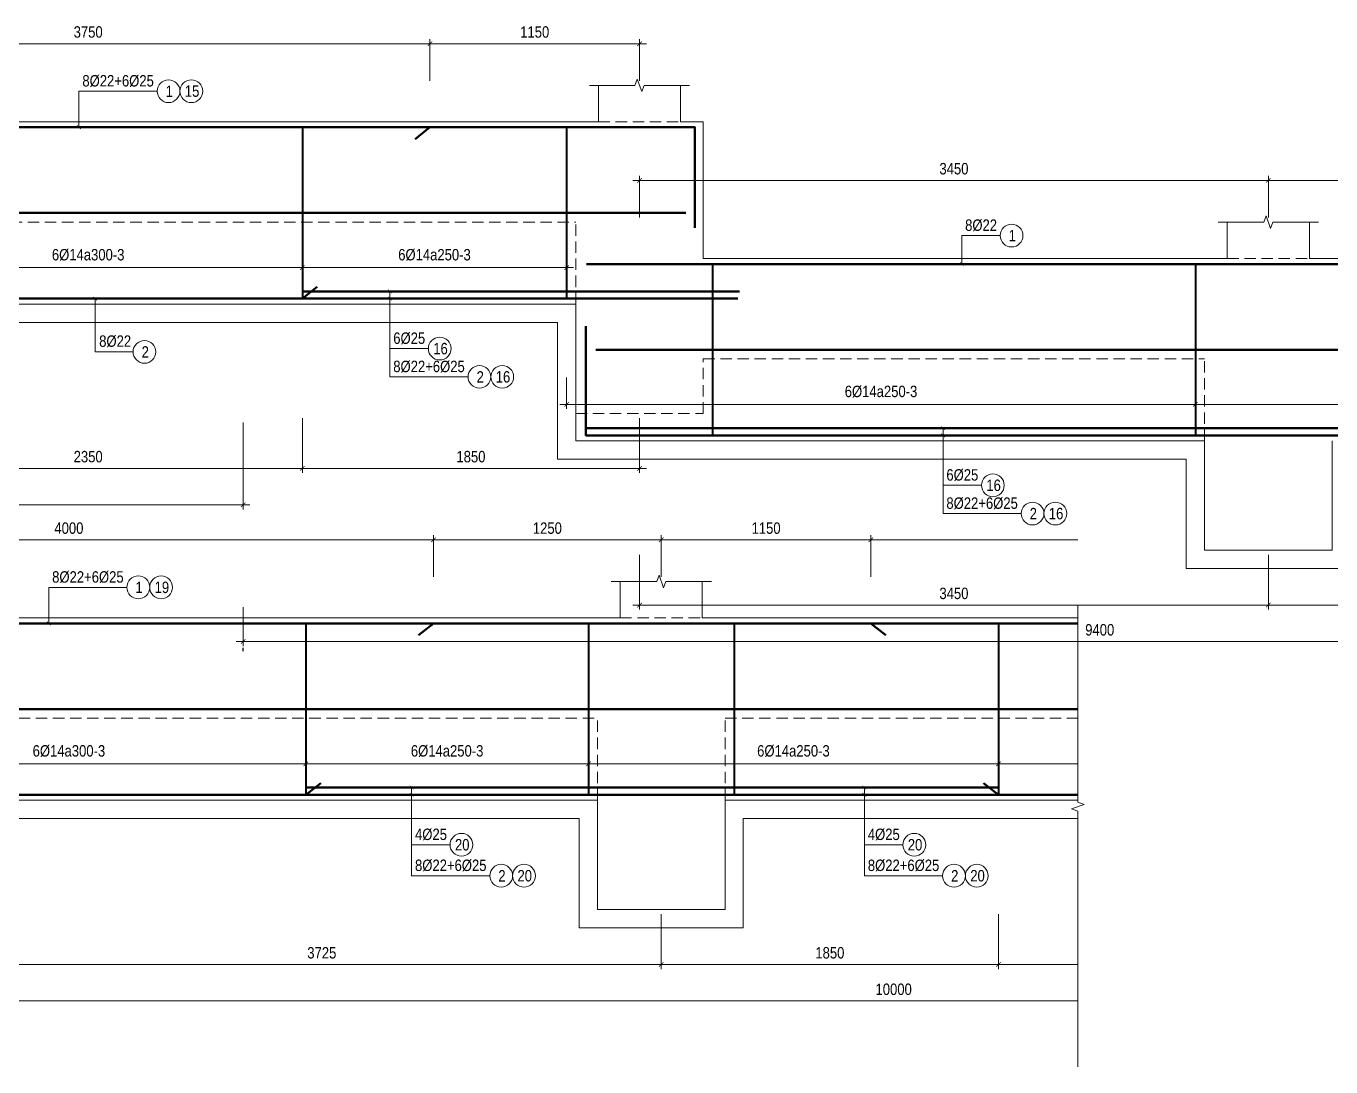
# Model space of a CAD drawing. Header units: millimetres. Extents: x 3014920 to 3563667, y -1638653 to -1356471.
# Drawn here: x 3508529 to 3515688, y -1617601 to -1611891 of the extents above; entities that cross this region are included whole.
import ezdxf
from ezdxf.enums import TextEntityAlignment as Align
from ezdxf.xclip import XClip

# ---------------------------------------------------------------- set-up
doc = ezdxf.new("R2010")
doc.units = ezdxf.units.MM
doc.header["$MEASUREMENT"] = 0
doc.header["$XCLIPFRAME"] = 0
doc.header["$PDMODE"] = 2
doc.linetypes.add('HIDDEN', pattern=[0.375, 0.25, -0.125])
doc.layers.get('0').update_dxf_attribs({"lineweight": 9})
doc.layers.get('Defpoints').update_dxf_attribs({"color": 10, "lineweight": 0})
for name, color, linetype, lineweight in [('2', 2, 'Continuous', 20), ('CDAI', 21, 'Continuous', 40), ('CTHEP', 50, 'Continuous', 50), ('DBAO', 90, 'Continuous', 13), ('DGIONG', 130, 'Continuous', 13), ('DMo', 9, 'HIDDEN', 9), ('KTH', 154, 'Continuous', 9), ('Net khuat', 8, 'HIDDEN', 13), ('TEXT', 7, 'Continuous', 15)]:
    doc.layers.add(name, color=color, linetype=linetype, lineweight=lineweight)
doc.layers.add('8', color=8, linetype='Continuous')
doc.styles.add('HELVECONDENSE', font='VHELVCN_0.TTF')
doc.styles.add('Star-HelCon', font='VHELVCN_0.TTF')
doc.styles.add('TTP-HelCon', font='VHELVCN_0.TTF')
doc.styles.add('VNI-HELVE-CONDENSE', font='VHELVCN_0.TTF')
doc.dimstyles.new('kc-25', dxfattribs={"dimtxt": 62.5, "dimasz": 20, "dimexe": 20, "dimexo": 50, "dimgap": 25, "dimtad": 3, "dimdec": 0, "dimzin": 0, "dimdsep": 46, "dimtxsty": 'VNI-HELVE-CONDENSE', "dimblk": 'DIM', "dimcen": 2.5, "dimclrd": 256, "dimclre": 154, "dimclrt": 7, "dimaunit": 1, "dimadec": 0, "dimazin": 0, "dimtfac": 1, "dimtdec": 0, "dimtix": 1, "dimtmove": 0, "dimatfit": 3, "dimldrblk": 'DOT', "dimfxl": 1, "dimtolj": 1, "dimtzin": 0, "dimarcsym": 0})
doc.dimstyles.new('TTP-25', dxfattribs={"dimscale": 25, "dimtxt": 2.5, "dimasz": 1, "dimexe": 1, "dimexo": 1, "dimgap": 0.09, "dimtad": 0, "dimdec": 4, "dimrnd": 1, "dimzin": 9, "dimdsep": 46, "dimtxsty": 'TTP-HelCon', "dimblk": 'ARCHTICK', "dimcen": 0.09, "dimdle": 1.5, "dimclrd": 256, "dimclre": 256, "dimclrt": 7, "dimadec": 0, "dimazin": 0, "dimtfac": 1, "dimtdec": 4, "dimtmove": 0, "dimatfit": 3, "dimldrblk": 'ARCHTICK', "dimfxl": 1, "dimtvp": 1, "dimtolj": 1, "dimtzin": 0, "dimarcsym": 0})

# ---------------------------------------------------------------- blocks, each defined once
blk = doc.blocks.new('dau truc')
blk.add_circle((0, 0), 180)
at = {"layer": '8'}
for p, q in [((0, 127), (0, 345)), ((-127, 0), (-345, 0)), ((0, -345), (0, -127)), ((345, 0), (127, 0))]:
    blk.add_line(p, q, dxfattribs=at)
blk.add_circle((0, 0), 200, dxfattribs=at)
at = {"layer": 'TEXT', "style": 'HELVECONDENSE'}
blk.add_attdef('A', text='', height=233, dxfattribs=at).set_placement((0, 0), align=Align.MIDDLE)
blk = doc.blocks.new('_ArchTick')
at = {"color": 0, "linetype": 'ByBlock', "const_width": 0.15}
blk.add_lwpolyline([(-0.5, -0.5), (0.5, 0.5)], dxfattribs=at)
blk = doc.blocks.new('*D1725')
at = {"layer": 'Defpoints', "color": 0, "transparency": 16777216}
for p in [(40400, -1600), (42750.1, -1600), (42750.1, -1901)]:
    blk.add_point(p, dxfattribs=at)
at = {"layer": 'KTH', "lineweight": -2, "transparency": 16777216}
for p, q in [((40400, -1625), (40400, -1926)), ((42750.1, -1625), (42750.1, -1926)), ((40362.5, -1901), (42787.6, -1901))]:
    blk.add_line(p, q, dxfattribs=at)
at = {"layer": 'KTH', "lineweight": -2, "transparency": 16777216, "xscale": 25, "yscale": 25, "zscale": 25, "rotation": 180}
blk.add_blockref('_ArchTick', (40400, -1901), dxfattribs=at)
at = {"layer": 'KTH', "lineweight": -2, "transparency": 16777216, "xscale": 25, "yscale": 25, "zscale": 25}
blk.add_blockref('_ArchTick', (42750.1, -1901), dxfattribs=at)
at = {"layer": 'KTH', "color": 7, "transparency": 16777216, "insert": (41575, -1837.2), "char_height": 62.5, "attachment_point": 5, "style": 'TTP-HelCon'}
blk.add_mtext('\\A1;2350', dxfattribs=at)
blk = doc.blocks.new('*D1729')
at = {"layer": 'Defpoints', "color": 0, "transparency": 16777216}
for p in [(42425, -2638), (51825, -2651), (42425, -2851)]:
    blk.add_point(p, dxfattribs=at)
at = {"layer": 'KTH', "lineweight": -2, "transparency": 16777216}
for p, q in [((42425, -2663), (42425, -2876)), ((51825, -2676), (51825, -2876)), ((51862.5, -2851), (42387.5, -2851))]:
    blk.add_line(p, q, dxfattribs=at)
at = {"layer": 'KTH', "lineweight": -2, "transparency": 16777216, "xscale": 25, "yscale": 25, "zscale": 25, "rotation": 180}
blk.add_blockref('_ArchTick', (42425, -2851), dxfattribs=at)
at = {"layer": 'KTH', "lineweight": -2, "transparency": 16777216, "xscale": 25, "yscale": 25, "zscale": 25}
blk.add_blockref('_ArchTick', (51825, -2851), dxfattribs=at)
at = {"layer": 'KTH', "color": 7, "transparency": 16777216, "insert": (47125, -2787.2), "char_height": 62.5, "attachment_point": 5, "style": 'TTP-HelCon'}
blk.add_mtext('\\A1;9400', dxfattribs=at)
blk = doc.blocks.new('*D1731')
at = {"layer": 'Defpoints', "color": 0, "transparency": 16777216}
for p in [(56875, -1901), (66875, -1901), (66875, -2101)]:
    blk.add_point(p, dxfattribs=at)
at = {"layer": 'KTH', "lineweight": -2, "transparency": 16777216}
for p, q in [((56875, -1926), (56875, -2126)), ((66875, -1926), (66875, -2126)), ((56837.5, -2101), (66912.5, -2101))]:
    blk.add_line(p, q, dxfattribs=at)
at = {"layer": 'KTH', "lineweight": -2, "transparency": 16777216, "xscale": 25, "yscale": 25, "zscale": 25, "rotation": 180}
blk.add_blockref('_ArchTick', (56875, -2101), dxfattribs=at)
at = {"layer": 'KTH', "lineweight": -2, "transparency": 16777216, "xscale": 25, "yscale": 25, "zscale": 25}
blk.add_blockref('_ArchTick', (66875, -2101), dxfattribs=at)
at = {"layer": 'KTH', "color": 7, "transparency": 16777216, "insert": (61875, -2037.2), "char_height": 62.5, "attachment_point": 5, "style": 'TTP-HelCon'}
blk.add_mtext('\\A1;10000', dxfattribs=at)
blk = doc.blocks.new('*D1739')
at = {"layer": 'Defpoints', "color": 0, "transparency": 16777216}
for p in [(60600, 428.7), (60600, 200), (61750, 200)]:
    blk.add_point(p, dxfattribs=at)
at = {"layer": 'KTH', "lineweight": -2, "transparency": 16777216}
for p, q in [((60600, 225), (60600, 453.7)), ((61750, 225), (61750, 453.7)), ((61787.5, 428.7), (60562.5, 428.7))]:
    blk.add_line(p, q, dxfattribs=at)
at = {"layer": 'KTH', "lineweight": -2, "transparency": 16777216, "xscale": 25, "yscale": 25, "zscale": 25, "rotation": 180}
blk.add_blockref('_ArchTick', (60600, 428.7), dxfattribs=at)
at = {"layer": 'KTH', "lineweight": -2, "transparency": 16777216, "xscale": 25, "yscale": 25, "zscale": 25}
blk.add_blockref('_ArchTick', (61750, 428.7), dxfattribs=at)
at = {"layer": 'KTH', "color": 7, "transparency": 16777216, "insert": (61175, 492.5), "char_height": 62.5, "attachment_point": 5, "style": 'TTP-HelCon'}
blk.add_mtext('\\A1;1150', dxfattribs=at)
blk = doc.blocks.new('*D1740')
at = {"layer": 'Defpoints', "color": 0, "transparency": 16777216}
for p in [(60200, -602.9), (62450, -602.9), (62450, -800)]:
    blk.add_point(p, dxfattribs=at)
at = {"layer": 'KTH', "lineweight": -2, "transparency": 16777216}
for p, q in [((60200, -627.9), (60200, -825)), ((62450, -627.9), (62450, -825)), ((60162.5, -800), (62487.5, -800))]:
    blk.add_line(p, q, dxfattribs=at)
at = {"layer": 'KTH', "lineweight": -2, "transparency": 16777216, "xscale": 25, "yscale": 25, "zscale": 25, "rotation": 180}
blk.add_blockref('_ArchTick', (60200, -800), dxfattribs=at)
at = {"layer": 'KTH', "lineweight": -2, "transparency": 16777216, "xscale": 25, "yscale": 25, "zscale": 25}
blk.add_blockref('_ArchTick', (62450, -800), dxfattribs=at)
at = {"layer": 'KTH', "color": 7, "transparency": 16777216, "insert": (61325, -730.1), "char_height": 62.5, "attachment_point": 5, "style": 'TTP-HelCon'}
blk.add_mtext('\\A1;6Þ14a250-3', dxfattribs=at)
blk = doc.blocks.new('*D1741')
at = {"layer": 'Defpoints', "color": 0, "transparency": 16777216}
for p in [(62450, -602.9), (64800, -602.9), (62450, -800)]:
    blk.add_point(p, dxfattribs=at)
at = {"layer": 'KTH', "lineweight": -2, "transparency": 16777216}
for p, q in [((62450, -627.9), (62450, -825)), ((64800, -627.9), (64800, -825)), ((64837.5, -800), (62412.5, -800))]:
    blk.add_line(p, q, dxfattribs=at)
at = {"layer": 'KTH', "lineweight": -2, "transparency": 16777216, "xscale": 25, "yscale": 25, "zscale": 25, "rotation": 180}
blk.add_blockref('_ArchTick', (62450, -800), dxfattribs=at)
at = {"layer": 'KTH', "lineweight": -2, "transparency": 16777216, "xscale": 25, "yscale": 25, "zscale": 25}
blk.add_blockref('_ArchTick', (64800, -800), dxfattribs=at)
at = {"layer": 'KTH', "color": 7, "transparency": 16777216, "insert": (63625, -730.1), "char_height": 62.5, "attachment_point": 5, "style": 'TTP-HelCon'}
blk.add_mtext('\\A1;6Þ14a300-3', dxfattribs=at)
blk = doc.blocks.new('*D1742')
at = {"layer": 'Defpoints', "color": 0, "transparency": 16777216}
for p in [(60600, -1600), (62450, -1600), (60600, -1901)]:
    blk.add_point(p, dxfattribs=at)
at = {"layer": 'KTH', "lineweight": -2, "transparency": 16777216}
for p, q in [((60600, -1625), (60600, -1926)), ((62450, -1625), (62450, -1926)), ((62487.5, -1901), (60562.5, -1901))]:
    blk.add_line(p, q, dxfattribs=at)
at = {"layer": 'KTH', "lineweight": -2, "transparency": 16777216, "xscale": 25, "yscale": 25, "zscale": 25, "rotation": 180}
blk.add_blockref('_ArchTick', (60600, -1901), dxfattribs=at)
at = {"layer": 'KTH', "lineweight": -2, "transparency": 16777216, "xscale": 25, "yscale": 25, "zscale": 25}
blk.add_blockref('_ArchTick', (62450, -1901), dxfattribs=at)
at = {"layer": 'KTH', "color": 7, "transparency": 16777216, "insert": (61525, -1837.2), "char_height": 62.5, "attachment_point": 5, "style": 'TTP-HelCon'}
blk.add_mtext('\\A1;1850', dxfattribs=at)
blk = doc.blocks.new('*D1743')
at = {"layer": 'Defpoints', "color": 0, "transparency": 16777216}
for p in [(62450, -1600), (64800, -1600), (64800, -1901)]:
    blk.add_point(p, dxfattribs=at)
at = {"layer": 'KTH', "lineweight": -2, "transparency": 16777216}
for p, q in [((62450, -1625), (62450, -1926)), ((64800, -1625), (64800, -1926)), ((62412.5, -1901), (64837.5, -1901))]:
    blk.add_line(p, q, dxfattribs=at)
at = {"layer": 'KTH', "lineweight": -2, "transparency": 16777216, "xscale": 25, "yscale": 25, "zscale": 25, "rotation": 180}
blk.add_blockref('_ArchTick', (62450, -1901), dxfattribs=at)
at = {"layer": 'KTH', "lineweight": -2, "transparency": 16777216, "xscale": 25, "yscale": 25, "zscale": 25}
blk.add_blockref('_ArchTick', (64800, -1901), dxfattribs=at)
at = {"layer": 'KTH', "color": 7, "transparency": 16777216, "insert": (63625, -1837.2), "char_height": 62.5, "attachment_point": 5, "style": 'TTP-HelCon'}
blk.add_mtext('\\A1;2350', dxfattribs=at)
blk = doc.blocks.new('*D1744')
at = {"layer": 'Defpoints', "color": 0, "transparency": 16777216}
for p in [(44600.1, 428.7), (43450.1, 200), (44600.1, 200)]:
    blk.add_point(p, dxfattribs=at)
at = {"layer": 'KTH', "lineweight": -2, "transparency": 16777216}
for p, q in [((43450.1, 225), (43450.1, 453.7)), ((44600.1, 225), (44600.1, 453.7)), ((43412.6, 428.7), (44637.6, 428.7))]:
    blk.add_line(p, q, dxfattribs=at)
at = {"layer": 'KTH', "lineweight": -2, "transparency": 16777216, "xscale": 25, "yscale": 25, "zscale": 25, "rotation": 180}
blk.add_blockref('_ArchTick', (43450.1, 428.7), dxfattribs=at)
at = {"layer": 'KTH', "lineweight": -2, "transparency": 16777216, "xscale": 25, "yscale": 25, "zscale": 25}
blk.add_blockref('_ArchTick', (44600.1, 428.7), dxfattribs=at)
at = {"layer": 'KTH', "color": 7, "transparency": 16777216, "insert": (44025.1, 492.5), "char_height": 62.5, "attachment_point": 5, "style": 'TTP-HelCon'}
blk.add_mtext('\\A1;1150', dxfattribs=at)
blk = doc.blocks.new('*D1745')
at = {"layer": 'Defpoints', "color": 0, "transparency": 16777216}
for p in [(39700, 428.7), (39700, 200), (43450.1, 200)]:
    blk.add_point(p, dxfattribs=at)
at = {"layer": 'KTH', "lineweight": -2, "transparency": 16777216}
for p, q in [((39700, 225), (39700, 453.7)), ((43450.1, 225), (43450.1, 453.7)), ((43487.6, 428.7), (39662.5, 428.7))]:
    blk.add_line(p, q, dxfattribs=at)
at = {"layer": 'KTH', "lineweight": -2, "transparency": 16777216, "xscale": 25, "yscale": 25, "zscale": 25, "rotation": 180}
blk.add_blockref('_ArchTick', (39700, 428.7), dxfattribs=at)
at = {"layer": 'KTH', "lineweight": -2, "transparency": 16777216, "xscale": 25, "yscale": 25, "zscale": 25}
blk.add_blockref('_ArchTick', (43450.1, 428.7), dxfattribs=at)
at = {"layer": 'KTH', "color": 7, "transparency": 16777216, "insert": (41575, 492.5), "char_height": 62.5, "attachment_point": 5, "style": 'TTP-HelCon'}
blk.add_mtext('\\A1;3750', dxfattribs=at)
blk = doc.blocks.new('*D1746')
at = {"layer": 'Defpoints', "color": 0, "transparency": 16777216}
for p in [(44600.1, -321.3), (44600.1, -550), (48050, -550)]:
    blk.add_point(p, dxfattribs=at)
at = {"layer": 'KTH', "lineweight": -2, "transparency": 16777216}
for p, q in [((48087.5, -321.3), (44562.6, -321.3)), ((44600.1, -525), (44600.1, -296.3)), ((48050, -525), (48050, -296.3))]:
    blk.add_line(p, q, dxfattribs=at)
at = {"layer": 'KTH', "lineweight": -2, "transparency": 16777216, "xscale": 25, "yscale": 25, "zscale": 25, "rotation": 180}
blk.add_blockref('_ArchTick', (44600.1, -321.3), dxfattribs=at)
at = {"layer": 'KTH', "lineweight": -2, "transparency": 16777216, "xscale": 25, "yscale": 25, "zscale": 25}
blk.add_blockref('_ArchTick', (48050, -321.3), dxfattribs=at)
at = {"layer": 'KTH', "color": 7, "transparency": 16777216, "insert": (46325.1, -257.5), "char_height": 62.5, "attachment_point": 5, "style": 'TTP-HelCon'}
blk.add_mtext('\\A1;3450', dxfattribs=at)
blk = doc.blocks.new('*D1747')
at = {"layer": 'Defpoints', "color": 0, "transparency": 16777216}
for p in [(48050, -321.3), (48050, -550), (49200, -550)]:
    blk.add_point(p, dxfattribs=at)
at = {"layer": 'KTH', "lineweight": -2, "transparency": 16777216}
for p, q in [((49237.5, -321.3), (48012.5, -321.3)), ((48050, -525), (48050, -296.3)), ((49200, -525), (49200, -296.3))]:
    blk.add_line(p, q, dxfattribs=at)
at = {"layer": 'KTH', "lineweight": -2, "transparency": 16777216, "xscale": 25, "yscale": 25, "zscale": 25, "rotation": 180}
blk.add_blockref('_ArchTick', (48050, -321.3), dxfattribs=at)
at = {"layer": 'KTH', "lineweight": -2, "transparency": 16777216, "xscale": 25, "yscale": 25, "zscale": 25}
blk.add_blockref('_ArchTick', (49200, -321.3), dxfattribs=at)
at = {"layer": 'KTH', "color": 7, "transparency": 16777216, "insert": (48625, -257.5), "char_height": 62.5, "attachment_point": 5, "style": 'TTP-HelCon'}
blk.add_mtext('\\A1;1150', dxfattribs=at)
blk = doc.blocks.new('*D1750')
at = {"layer": 'Defpoints', "color": 0, "transparency": 16777216}
for p in [(47650, -1352.9), (44200.1, -1377.9), (47650, -1550)]:
    blk.add_point(p, dxfattribs=at)
at = {"layer": 'KTH', "lineweight": -2, "transparency": 16777216}
for p, q in [((44200.1, -1402.9), (44200.1, -1575)), ((47650, -1377.9), (47650, -1575)), ((44162.6, -1550), (47687.5, -1550))]:
    blk.add_line(p, q, dxfattribs=at)
at = {"layer": 'KTH', "lineweight": -2, "transparency": 16777216, "xscale": 25, "yscale": 25, "zscale": 25, "rotation": 180}
blk.add_blockref('_ArchTick', (44200.1, -1550), dxfattribs=at)
at = {"layer": 'KTH', "lineweight": -2, "transparency": 16777216, "xscale": 25, "yscale": 25, "zscale": 25}
blk.add_blockref('_ArchTick', (47650, -1550), dxfattribs=at)
at = {"layer": 'KTH', "color": 7, "transparency": 16777216, "insert": (45925, -1480.1), "char_height": 62.5, "attachment_point": 5, "style": 'TTP-HelCon'}
blk.add_mtext('\\A1;6Þ14a250-3', dxfattribs=at)
blk = doc.blocks.new('*D1751')
at = {"layer": 'Defpoints', "color": 0, "transparency": 16777216}
for p in [(42750.1, -602.9), (44200.1, -602.9), (42750.1, -800)]:
    blk.add_point(p, dxfattribs=at)
at = {"layer": 'KTH', "lineweight": -2, "transparency": 16777216}
for p, q in [((42750.1, -627.9), (42750.1, -825)), ((44200.1, -627.9), (44200.1, -825)), ((44237.6, -800), (42712.6, -800))]:
    blk.add_line(p, q, dxfattribs=at)
at = {"layer": 'KTH', "lineweight": -2, "transparency": 16777216, "xscale": 25, "yscale": 25, "zscale": 25, "rotation": 180}
blk.add_blockref('_ArchTick', (42750.1, -800), dxfattribs=at)
at = {"layer": 'KTH', "lineweight": -2, "transparency": 16777216, "xscale": 25, "yscale": 25, "zscale": 25}
blk.add_blockref('_ArchTick', (44200.1, -800), dxfattribs=at)
at = {"layer": 'KTH', "color": 7, "transparency": 16777216, "insert": (43475.1, -730.1), "char_height": 62.5, "attachment_point": 5, "style": 'TTP-HelCon'}
blk.add_mtext('\\A1;6Þ14a250-3', dxfattribs=at)
blk = doc.blocks.new('*D1752')
at = {"layer": 'Defpoints', "color": 0, "transparency": 16777216}
for p in [(40400, -602.9), (42750.1, -602.9), (40400, -800)]:
    blk.add_point(p, dxfattribs=at)
at = {"layer": 'KTH', "lineweight": -2, "transparency": 16777216}
for p, q in [((40400, -627.9), (40400, -825)), ((42750.1, -627.9), (42750.1, -825)), ((42787.6, -800), (40362.5, -800))]:
    blk.add_line(p, q, dxfattribs=at)
at = {"layer": 'KTH', "lineweight": -2, "transparency": 16777216, "xscale": 25, "yscale": 25, "zscale": 25, "rotation": 180}
blk.add_blockref('_ArchTick', (40400, -800), dxfattribs=at)
at = {"layer": 'KTH', "lineweight": -2, "transparency": 16777216, "xscale": 25, "yscale": 25, "zscale": 25}
blk.add_blockref('_ArchTick', (42750.1, -800), dxfattribs=at)
at = {"layer": 'KTH', "color": 7, "transparency": 16777216, "insert": (41575, -730.1), "char_height": 62.5, "attachment_point": 5, "style": 'TTP-HelCon'}
blk.add_mtext('\\A1;6Þ14a300-3', dxfattribs=at)
blk = doc.blocks.new('*D1753')
at = {"layer": 'Defpoints', "color": 0, "transparency": 16777216}
for p in [(42750.1, -1600), (44600.1, -1600), (44600.1, -1901)]:
    blk.add_point(p, dxfattribs=at)
at = {"layer": 'KTH', "lineweight": -2, "transparency": 16777216}
for p, q in [((42750.1, -1625), (42750.1, -1926)), ((44600.1, -1625), (44600.1, -1926)), ((42712.6, -1901), (44637.6, -1901))]:
    blk.add_line(p, q, dxfattribs=at)
at = {"layer": 'KTH', "lineweight": -2, "transparency": 16777216, "xscale": 25, "yscale": 25, "zscale": 25, "rotation": 180}
blk.add_blockref('_ArchTick', (42750.1, -1901), dxfattribs=at)
at = {"layer": 'KTH', "lineweight": -2, "transparency": 16777216, "xscale": 25, "yscale": 25, "zscale": 25}
blk.add_blockref('_ArchTick', (44600.1, -1901), dxfattribs=at)
at = {"layer": 'KTH', "color": 7, "transparency": 16777216, "insert": (43675.1, -1837.2), "char_height": 62.5, "attachment_point": 5, "style": 'TTP-HelCon'}
blk.add_mtext('\\A1;1850', dxfattribs=at)
blk = doc.blocks.new('*D1754')
at = {"layer": 'Defpoints', "color": 0, "transparency": 16777216}
for p in [(44600.1, -2350), (48050, -2350), (48050, -2651)]:
    blk.add_point(p, dxfattribs=at)
at = {"layer": 'KTH', "lineweight": -2, "transparency": 16777216}
for p, q in [((44600.1, -2375), (44600.1, -2676)), ((48050, -2375), (48050, -2676)), ((44562.6, -2651), (48087.5, -2651))]:
    blk.add_line(p, q, dxfattribs=at)
at = {"layer": 'KTH', "lineweight": -2, "transparency": 16777216, "xscale": 25, "yscale": 25, "zscale": 25, "rotation": 180}
blk.add_blockref('_ArchTick', (44600.1, -2651), dxfattribs=at)
at = {"layer": 'KTH', "lineweight": -2, "transparency": 16777216, "xscale": 25, "yscale": 25, "zscale": 25}
blk.add_blockref('_ArchTick', (48050, -2651), dxfattribs=at)
at = {"layer": 'KTH', "color": 7, "transparency": 16777216, "insert": (46325, -2587.2), "char_height": 62.5, "attachment_point": 5, "style": 'TTP-HelCon'}
blk.add_mtext('\\A1;3450', dxfattribs=at)
blk = doc.blocks.new('*D1757')
at = {"layer": 'Defpoints', "color": 0, "transparency": 16777216}
for p in [(49900, -1352.9), (47650, -1377.9), (49900, -1550)]:
    blk.add_point(p, dxfattribs=at)
at = {"layer": 'KTH', "lineweight": -2, "transparency": 16777216}
for p, q in [((47650, -1402.9), (47650, -1575)), ((49900, -1377.9), (49900, -1575)), ((47612.5, -1550), (49937.5, -1550))]:
    blk.add_line(p, q, dxfattribs=at)
at = {"layer": 'KTH', "lineweight": -2, "transparency": 16777216, "xscale": 25, "yscale": 25, "zscale": 25, "rotation": 180}
blk.add_blockref('_ArchTick', (47650, -1550), dxfattribs=at)
at = {"layer": 'KTH', "lineweight": -2, "transparency": 16777216, "xscale": 25, "yscale": 25, "zscale": 25}
blk.add_blockref('_ArchTick', (49900, -1550), dxfattribs=at)
at = {"layer": 'KTH', "color": 7, "transparency": 16777216, "insert": (48775, -1480.1), "char_height": 62.5, "attachment_point": 5, "style": 'TTP-HelCon'}
blk.add_mtext('\\A1;6Þ14a250-3', dxfattribs=at)
blk = doc.blocks.new('*D1758')
at = {"layer": 'Defpoints', "color": 0, "transparency": 16777216}
for p in [(48050, -2350), (49900, -2350), (49900, -2651)]:
    blk.add_point(p, dxfattribs=at)
at = {"layer": 'KTH', "lineweight": -2, "transparency": 16777216}
for p, q in [((48050, -2375), (48050, -2676)), ((49900, -2375), (49900, -2676)), ((48012.5, -2651), (49937.5, -2651))]:
    blk.add_line(p, q, dxfattribs=at)
at = {"layer": 'KTH', "lineweight": -2, "transparency": 16777216, "xscale": 25, "yscale": 25, "zscale": 25, "rotation": 180}
blk.add_blockref('_ArchTick', (48050, -2651), dxfattribs=at)
at = {"layer": 'KTH', "lineweight": -2, "transparency": 16777216, "xscale": 25, "yscale": 25, "zscale": 25}
blk.add_blockref('_ArchTick', (49900, -2651), dxfattribs=at)
at = {"layer": 'KTH', "color": 7, "transparency": 16777216, "insert": (48975, -2587.2), "char_height": 62.5, "attachment_point": 5, "style": 'TTP-HelCon'}
blk.add_mtext('\\A1;1850', dxfattribs=at)
blk = doc.blocks.new('*D1760')
at = {"layer": 'Defpoints', "color": 0, "transparency": 16777216}
for p in [(56875, -1600), (60600, -1600), (60600, -1901)]:
    blk.add_point(p, dxfattribs=at)
at = {"layer": 'KTH', "lineweight": -2, "transparency": 16777216}
for p, q in [((56875, -1625), (56875, -1926)), ((60600, -1625), (60600, -1926)), ((56837.5, -1901), (60637.5, -1901))]:
    blk.add_line(p, q, dxfattribs=at)
at = {"layer": 'KTH', "lineweight": -2, "transparency": 16777216, "xscale": 25, "yscale": 25, "zscale": 25, "rotation": 180}
blk.add_blockref('_ArchTick', (56875, -1901), dxfattribs=at)
at = {"layer": 'KTH', "lineweight": -2, "transparency": 16777216, "xscale": 25, "yscale": 25, "zscale": 25}
blk.add_blockref('_ArchTick', (60600, -1901), dxfattribs=at)
at = {"layer": 'KTH', "color": 7, "transparency": 16777216, "insert": (58737.5, -1837.2), "char_height": 62.5, "attachment_point": 5, "style": 'TTP-HelCon'}
blk.add_mtext('\\A1;3725', dxfattribs=at)
blk = doc.blocks.new('DIM')
h = blk.add_hatch(color=1)
h.paths.add_polyline_path([(0.49, 0.29, 1), (0.29, 0.49), (-0.19, 0), (0.19, 0)])
h.paths.add_polyline_path([(0.19, 0), (-0.19, 0), (-0.49, -0.29, 1), (-0.29, -0.49)])
at = {"color": 9}
for p, q in [((-0.19, 0), (-1.5, 0)), ((0.19, 0), (1.5, 0))]:
    blk.add_line(p, q, dxfattribs=at)
at = {"color": 1}
for p, q in [((-0.49, -0.29), (0.29, 0.49)), ((-0.29, -0.49), (0.49, 0.29)), ((-0.19, 0), (0.19, 0))]:
    blk.add_line(p, q, dxfattribs=at)
blk.add_arc((-0.39, -0.39), 0.138, 135, 315, dxfattribs=at)
blk = doc.blocks.new('*D1770')
at = {"layer": 'Defpoints', "color": 0, "transparency": 16777216}
for p in [(65500, 428.7), (61750, 200), (65500, 200)]:
    blk.add_point(p, dxfattribs=at)
at = {"layer": 'KTH', "lineweight": -2, "transparency": 16777216}
for p, q in [((61750, 225), (61750, 453.7)), ((65500, 225), (65500, 453.7)), ((61712.5, 428.7), (65537.5, 428.7))]:
    blk.add_line(p, q, dxfattribs=at)
at = {"layer": 'KTH', "lineweight": -2, "transparency": 16777216, "xscale": 25, "yscale": 25, "zscale": 25, "rotation": 180}
blk.add_blockref('_ArchTick', (61750, 428.7), dxfattribs=at)
at = {"layer": 'KTH', "lineweight": -2, "transparency": 16777216, "xscale": 25, "yscale": 25, "zscale": 25}
blk.add_blockref('_ArchTick', (65500, 428.7), dxfattribs=at)
at = {"layer": 'KTH', "color": 7, "transparency": 16777216, "insert": (63625, 492.5), "char_height": 62.5, "attachment_point": 5, "style": 'TTP-HelCon'}
blk.add_mtext('\\A1;3750', dxfattribs=at)
blk = doc.blocks.new('*D1774')
at = {"layer": 'Defpoints', "color": 0, "transparency": 16777216}
for p in [(33025, -1600), (42425, -1625), (33025, -2101)]:
    blk.add_point(p, dxfattribs=at)
at = {"layer": 'KTH', "lineweight": -2, "transparency": 16777216}
for p, q in [((33025, -1625), (33025, -2126)), ((42425, -1650), (42425, -2126)), ((42462.5, -2101), (32987.5, -2101))]:
    blk.add_line(p, q, dxfattribs=at)
at = {"layer": 'KTH', "lineweight": -2, "transparency": 16777216, "xscale": 25, "yscale": 25, "zscale": 25, "rotation": 180}
blk.add_blockref('_ArchTick', (33025, -2101), dxfattribs=at)
at = {"layer": 'KTH', "lineweight": -2, "transparency": 16777216, "xscale": 25, "yscale": 25, "zscale": 25}
blk.add_blockref('_ArchTick', (42425, -2101), dxfattribs=at)
at = {"layer": 'KTH', "color": 7, "transparency": 16777216, "insert": (37725, -2037.2), "char_height": 62.5, "attachment_point": 5, "style": 'TTP-HelCon'}
blk.add_mtext('\\A1;9400', dxfattribs=at)
blk = doc.blocks.new('*D1800')
at = {"layer": 'Defpoints', "color": 0, "transparency": 16777216}
for p in [(58650, -602.9), (60200, -602.9), (58650, -800)]:
    blk.add_point(p, dxfattribs=at)
at = {"layer": 'KTH', "lineweight": -2, "transparency": 16777216}
for p, q in [((58650, -627.9), (58650, -825)), ((60200, -627.9), (60200, -825)), ((60237.5, -800), (58612.5, -800))]:
    blk.add_line(p, q, dxfattribs=at)
at = {"layer": 'KTH', "lineweight": -2, "transparency": 16777216, "xscale": 25, "yscale": 25, "zscale": 25, "rotation": 180}
blk.add_blockref('_ArchTick', (58650, -800), dxfattribs=at)
at = {"layer": 'KTH', "lineweight": -2, "transparency": 16777216, "xscale": 25, "yscale": 25, "zscale": 25}
blk.add_blockref('_ArchTick', (60200, -800), dxfattribs=at)
at = {"layer": 'KTH', "color": 7, "transparency": 16777216, "insert": (59425, -730.1), "char_height": 62.5, "attachment_point": 5, "style": 'TTP-HelCon'}
blk.add_mtext('\\A1;6Þ14a250-3', dxfattribs=at)
blk = doc.blocks.new('*D1801')
at = {"layer": 'Defpoints', "color": 0, "transparency": 16777216}
for p in [(56050, -602.9), (58650, -602.9), (56050, -800)]:
    blk.add_point(p, dxfattribs=at)
at = {"layer": 'KTH', "lineweight": -2, "transparency": 16777216}
for p, q in [((56050, -627.9), (56050, -825)), ((58650, -627.9), (58650, -825)), ((58687.5, -800), (56012.5, -800))]:
    blk.add_line(p, q, dxfattribs=at)
at = {"layer": 'KTH', "lineweight": -2, "transparency": 16777216, "xscale": 25, "yscale": 25, "zscale": 25, "rotation": 180}
blk.add_blockref('_ArchTick', (56050, -800), dxfattribs=at)
at = {"layer": 'KTH', "lineweight": -2, "transparency": 16777216, "xscale": 25, "yscale": 25, "zscale": 25}
blk.add_blockref('_ArchTick', (58650, -800), dxfattribs=at)
at = {"layer": 'KTH', "color": 7, "transparency": 16777216, "insert": (57350, -730.1), "char_height": 62.5, "attachment_point": 5, "style": 'TTP-HelCon'}
blk.add_mtext('\\A1;6Þ14a300-3', dxfattribs=at)
blk = doc.blocks.new('*D1802')
at = {"layer": 'Defpoints', "color": 0, "transparency": 16777216}
for p in [(55350, 428.7), (55350, 200), (59350, 200)]:
    blk.add_point(p, dxfattribs=at)
at = {"layer": 'KTH', "lineweight": -2, "transparency": 16777216}
for p, q in [((55350, 225), (55350, 453.7)), ((59350, 225), (59350, 453.7)), ((59387.5, 428.7), (55312.5, 428.7))]:
    blk.add_line(p, q, dxfattribs=at)
at = {"layer": 'KTH', "lineweight": -2, "transparency": 16777216, "xscale": 25, "yscale": 25, "zscale": 25, "rotation": 180}
blk.add_blockref('_ArchTick', (55350, 428.7), dxfattribs=at)
at = {"layer": 'KTH', "lineweight": -2, "transparency": 16777216, "xscale": 25, "yscale": 25, "zscale": 25}
blk.add_blockref('_ArchTick', (59350, 428.7), dxfattribs=at)
at = {"layer": 'KTH', "color": 7, "transparency": 16777216, "insert": (57350, 492.5), "char_height": 62.5, "attachment_point": 5, "style": 'TTP-HelCon'}
blk.add_mtext('\\A1;4000', dxfattribs=at)
blk = doc.blocks.new('*D1804')
at = {"layer": 'Defpoints', "color": 0, "transparency": 16777216}
for p in [(60600, 428.7), (59350, 200), (60600, 200)]:
    blk.add_point(p, dxfattribs=at)
at = {"layer": 'KTH', "lineweight": -2, "transparency": 16777216}
for p, q in [((59350, 225), (59350, 453.7)), ((60600, 225), (60600, 453.7)), ((59312.5, 428.7), (60637.5, 428.7))]:
    blk.add_line(p, q, dxfattribs=at)
at = {"layer": 'KTH', "lineweight": -2, "transparency": 16777216, "xscale": 25, "yscale": 25, "zscale": 25, "rotation": 180}
blk.add_blockref('_ArchTick', (59350, 428.7), dxfattribs=at)
at = {"layer": 'KTH', "lineweight": -2, "transparency": 16777216, "xscale": 25, "yscale": 25, "zscale": 25}
blk.add_blockref('_ArchTick', (60600, 428.7), dxfattribs=at)
at = {"layer": 'KTH', "color": 7, "transparency": 16777216, "insert": (59975, 492.5), "char_height": 62.5, "attachment_point": 5, "style": 'TTP-HelCon'}
blk.add_mtext('\\A1;1250', dxfattribs=at)
blk = doc.blocks.new('2Y-35')
at = {"layer": 'CDAI'}
for points in [[(42750.09163, -30), (42750.09163, -970)], [(44200.09163, -30), (44200.09163, -970)], [(58650.00194, -30), (58650.00194, -970)], [(60200.00194, -30), (60200.00194, -970)], [(61000.00945, -30), (61000.00945, -970)], [(62450.00626, -30), (62450.00626, -970)], [(45000.09914, -780), (45000.09914, -1720)], [(47649.9925, -780), (47649.9925, -1720)]]:
    blk.add_lwpolyline(points, dxfattribs=at)
at = {"layer": 'CTHEP'}
for p, q in [((43368.67324, -94.5255), (43450.09913, -30)), ((59268.57605, -94.5255), (59350.00194, -30)), ((61831.43534, -94.5255), (61750.00945, -30)), ((44854.10409, -500), (80, -500)), ((66889.99026, -500), (53834.99337, -500)), ((42831.51753, -905.47451), (42750.09163, -970)), ((58731.42784, -905.47451), (58650.00194, -970)), ((62368.58036, -905.47451), (62450.00626, -970)), ((54358.7549, -1250), (44359.65847, -1250))]:
    blk.add_line(p, q, dxfattribs=at)
for points in [[(30, -200), (30, -30), (44903.8448, -30), (44903.8448, -580.72632)], [(53796.12642, -540.00948), (53796.12642, -30), (66963.52193, -30), (66963.52193, -229.70863)], [(53499.18866, -970), (66969.99026, -970), (66969.99026, -370)], [(44308.94335, -780), (54765.94921, -780)], [(42750.09163, -930), (45148.65514, -930)], [(58650.00194, -930), (62450.00626, -930)], [(30, -970), (45139.21977, -970)], [(44306.22115, -1121.43421), (44306.22115, -1720), (54411.2167, -1720), (54411.2167, -1121.26858)], [(44306.22115, -1680), (49900, -1680)]]:
    blk.add_lwpolyline(points, dxfattribs=at)
at = {"layer": 'DBAO', "linetype": 'Continuous'}
for p, q in [((44375.09906, 200), (44375.09906, 0)), ((44825.09906, 0), (44825.09906, 200)), ((60375, 200), (60375, 0)), ((60825, 0), (60825, 200)), ((38774.99249, 0), (44375.09906, 0)), ((44825.09906, 0), (44950.09913, 0)), ((44950.09913, -750), (44950.09913, 0)), ((54324.99944, 0), (60375, 0)), ((60825, 0), (66424.99026, 0)), ((47824.99992, -550), (47824.99992, -750)), ((48274.99992, -750), (48274.99992, -550)), ((44950.09913, -750), (47824.99992, -750)), ((48274.99992, -750), (53749.99952, -750))]:
    blk.add_line(p, q, dxfattribs=at)
at = {"layer": 'DBAO', "linetype": 'Continuous', "flags": 128}
for points in [[(38900, -1000), (44250.09914, -1000), (44250.09914, -1750), (47700, -1750)], [(54449.99952, -1000), (60250.00945, -1000)], [(60950.00944, -1000), (66299.99777, -1000)], [(39000, -1100), (44150.09914, -1100)], [(44150.09914, -1100), (44150.09914, -1850), (47600, -1850)], [(54549.99952, -1100), (60150.00945, -1100)], [(61050.00944, -1100), (66199.99777, -1100)]]:
    blk.add_lwpolyline(points, dxfattribs=at)
at = {"layer": 'DBAO'}
for points in [[(60250.00945, -1000), (60250.00945, -1600), (60950.00944, -1600), (60950.00944, -1000)], [(60150.00945, -1100), (60150.00945, -1700), (61050.00944, -1700), (61050.00944, -1100)], [(47700, -1750), (47700, -2350), (48400, -2350), (48400, -1750)], [(47600, -1850), (47600, -2450), (48500, -2450), (48500, -1850)]]:
    blk.add_lwpolyline(points, dxfattribs=at)
at = {"layer": 'DGIONG', "linetype": 'Continuous', "flags": 128}
for points in [[(44875.09906, 200), (44625.09906, 200), (44612.59906, 165.65653), (44587.59906, 234.34347), (44575.09906, 200), (44325.08405, 200)], [(60875, 200), (60625.00937, 200), (60612.50937, 165.65653), (60587.50937, 234.34347), (60575.00937, 200), (60324.985, 200)], [(48324.99992, -550), (48074.99992, -550), (48062.49992, -584.34347), (48037.49992, -515.65653), (48024.99992, -550), (47774.98492, -550)]]:
    blk.add_lwpolyline(points, dxfattribs=at)
at = {"layer": 'DGIONG'}
for centre in [(42016.03849, 168.01783), (42141.03849, 168.01783), (57730.90258, 168.01783), (57855.90258, 168.01783), (46641.31074, -623.93384), (41884.02728, -1262.04426), (43503.93644, -1243.93133), (59503.81137, -1243.93134), (61988.13877, -1243.93134), (43721.82594, -1398.91228), (43846.82594, -1398.91228), (59721.70087, -1413.91229), (59846.70087, -1413.91229), (62206.02827, -1413.91229), (62331.02827, -1413.91229), (46538.46706, -1993.93133), (46756.35656, -2148.91228), (46881.35656, -2148.91228)]:
    blk.add_circle(centre, 62.5, dxfattribs=at)
at = {"layer": 'Net khuat', "ltscale": 250}
for p, q in [((44375.09906, 0), (44825.09906, 0)), ((60375, 0), (60825, 0)), ((38900, -550), (44250.09914, -550)), ((44250.09914, -1000), (44250.09914, -550)), ((54449.99952, -550), (60250.00945, -550)), ((60250.00945, -1000), (60250.00945, -550)), ((60950.00944, -550), (66299.99777, -550)), ((60950.00944, -1000), (60950.00944, -550)), ((47824.99992, -750), (48274.99992, -750)), ((44950.09913, -1300), (47700, -1300)), ((44950.09913, -1600), (44950.09913, -1300)), ((47700, -1750), (47700, -1300)), ((44250.09914, -1600), (44950.09913, -1600))]:
    blk.add_line(p, q, dxfattribs=at)
at = {"layer": '2', "ltscale": 300}
ref = blk.add_blockref('dau truc', (42424.99999, -3036.01145), dxfattribs=dict(at, xscale=0.436713129747659, yscale=0.436713129747659, zscale=0.436713129747659))
ref.add_attrib('A', '6', dxfattribs={"layer": 'TEXT', "height": 87.5, "style": 'HELVECONDENSE'}).set_placement((42424.99999, -3036.01145), align=Align.MIDDLE)
at = {"layer": 'TEXT', "style": 'TTP-HelCon'}
for s, p in [('8Þ22+6Þ25', (41543.23061, 193.87077, 0)), ('8Þ22+6Þ25', (57258.0947, 193.87077, 0)), ('8Þ22', (46386.39236, -598.08089, 0)), ('8Þ22', (41635.53905, -1234.1472, 0)), ('6Þ25', (43249.01806, -1218.07834, 0)), ('4Þ25', (59248.89299, -1218.07834, 0)), ('4Þ25', (61733.22039, -1218.07834, 0)), ('8Þ22+6Þ25', (43249.01806, -1373.05934, 0)), ('8Þ22+6Þ25', (59248.89299, -1388.05934, 0)), ('8Þ22+6Þ25', (61733.22039, -1388.05934, 0)), ('6Þ25', (46283.54869, -1968.07834, 0)), ('8Þ22+6Þ25', (46283.54869, -2123.05934, 0))]:
    blk.add_text(s, height=62.5, dxfattribs=at).set_placement(p)
at = {"layer": 'TEXT', "style": 'Star-HelCon'}
for s, p in [('1', (42020.20515, 168.01783)), ('15', (42145.20515, 168.01783)), ('1', (57735.06924, 168.01783)), ('19', (57860.06924, 168.01783)), ('1', (46645.47741, -623.93384)), ('16', (43508.10311, -1243.93133)), ('20', (59507.97803, -1243.93134)), ('20', (61992.30543, -1243.93134)), ('2', (41888.19395, -1262.04426)), ('2', (43725.99261, -1398.91228)), ('16', (43850.99261, -1398.91228)), ('2', (59725.86753, -1413.91229)), ('20', (59850.86753, -1413.91229)), ('2', (62210.19493, -1413.91229)), ('20', (62335.19493, -1413.91229)), ('16', (46542.63373, -1993.93133)), ('2', (46760.52323, -2148.91228)), ('16', (46885.52323, -2148.91228))]:
    blk.add_text(s, height=62.5, dxfattribs=at).set_placement(p, align=Align.MIDDLE)
at = {"layer": 'KTH'}
for base, p1, p2, picture, middle in [((39700, 428.68311), (43450.09913, 200), (39700, 200), '*D1745', (41575.04957, 492.51644)), ((55349.99952, 428.68311), (59349.99442, 200), (55349.99952, 200), '*D1802', (57349.99697, 492.51644)), ((60600.00944, 428.68311), (61750.00945, 200), (60600.00944, 200), '*D1739', (61175.00944, 492.51644)), ((44600.10664, -321.31689), (48050, -550), (44600.10664, -550), '*D1746', (46325.05332, -257.48356)), ((48050, -321.31689), (49200.0075, -550), (48050, -550), '*D1747', (48625.00375, -257.48356)), ((33024.99999, -2101), (42424.99999, -1625), (33024.99999, -1600), '*D1774', (37724.99999, -2037.16667)), ((42750.09163, -1901.04426), (40400, -1600), (42750.09163, -1600), '*D1725', (41575.04582, -1837.21093)), ((44600.09163, -1901.04426), (42750.09163, -1600), (44600.09163, -1600), '*D1753', (43675.09163, -1837.21093)), ((60600.0094431429, -1901.0442611543), (56874.9999911548, -1599.9999999683), (60600.0094431429, -1599.9999999683), '*D1760', (58737.5047171488, -1837.2109278209)), ((64799.99777, -1901.04426), (62450.00626, -1600), (64799.99777, -1600), '*D1743', (63625.00201, -1837.21093)), ((48050, -2651.04426), (44600.09913, -2350), (48050, -2350), '*D1754', (46325.04957, -2587.21093)), ((49900.00001, -2651.04426), (48050, -2350), (49900.00001, -2350), '*D1758', (48975, -2587.21093)), ((42424.99999, -2851), (51824.99999, -2651.04426), (42424.99999, -2638), '*D1729', (47124.99999, -2787.16667))]:
    dim = blk.add_linear_dim(base=base, p1=p1, p2=p2, dimstyle='TTP-25', override={"dimtmove": 1}, dxfattribs=at)
    dim.commit()
    dim.dimension.update_dxf_attribs({"geometry": picture, "text_midpoint": middle})
for base, p1, p2, picture, middle in [((44600.10664, 428.68311), (43450.09913, 200), (44600.10664, 200), '*D1744', (44025.10289, 492.51644)), ((60600.00194, 428.68311), (59349.99442, 200), (60600.00194, 200), '*D1804', (59974.99818, 492.51644)), ((65499.99777, 428.68311), (61750.00945, 200), (65499.99777, 200), '*D1770', (63625.00361, 492.51644)), ((60600.00944, -1901.04426), (62450.00626, -1600), (60600.00944, -1600), '*D1742', (61525.00785, -1837.21093)), ((66874.99026, -2101), (56874.99999, -1901.04426), (66874.99026, -1901.04426), '*D1731', (61874.99513, -2037.16667))]:
    dim = blk.add_linear_dim(base=base, p1=p1, p2=p2, angle=180, dimstyle='TTP-25', override={"dimtmove": 1}, dxfattribs=at)
    dim.commit()
    dim.dimension.update_dxf_attribs({"geometry": picture, "text_midpoint": middle})
for base, p1, p2, text, picture, middle in [((40400, -800), (42750.09163, -602.86333), (40400, -602.86333), '6Þ14a300-3', '*D1752', (41575.04582, -730.08334)), ((42750.09163, -800), (44200.09913, -602.86333), (42750.09163, -602.86333), '6Þ14a250-3', '*D1751', (43475.09538, -730.08333)), ((56049.99952, -800), (58650.00194, -602.86333), (56049.99952, -602.86333), '6Þ14a300-3', '*D1801', (57350.00073, -730.08333)), ((58650.00194, -800), (60199.99055, -602.86333), (58650.00194, -602.86333), '6Þ14a250-3', '*D1800', (59424.99625, -730.08334)), ((62450.00626, -800), (64799.99777, -602.86333), (62450.00626, -602.86333), '6Þ14a300-3', '*D1741', (63625.00201, -730.08334))]:
    dim = blk.add_linear_dim(base=base, p1=p1, p2=p2, angle=180, text=text, dimstyle='TTP-25', override={"dimtmove": 1}, dxfattribs=at)
    dim.commit()
    dim.dimension.update_dxf_attribs({"geometry": picture, "text_midpoint": middle})
for base, p1, p2, picture, middle in [((62450.00625, -800), (60200.00194, -602.86333), (62450.00625, -602.86333), '*D1740', (61325.0041, -730.08334)), ((47649.9925, -1550), (44200.09913, -1377.86333), (47649.9925, -1352.86333), '*D1750', (45925.04581, -1480.08333)), ((49900.0075, -1550), (47649.9925, -1377.86333), (49900.0075, -1352.86333), '*D1757', (48775, -1480.08333))]:
    dim = blk.add_linear_dim(base=base, p1=p1, p2=p2, text='6Þ14a250-3', dimstyle='TTP-25', override={"dimtmove": 1}, dxfattribs=at)
    dim.commit()
    dim.dimension.update_dxf_attribs({"geometry": picture, "text_midpoint": middle})
at = {"layer": 'DGIONG'}
for points in [[(41524.71876, -30), (41524.71858, 168.01783), (41953.53849, 168.01783)], [(57239.58285, -30), (57239.58267, 168.01783), (57668.40258, 168.01783)], [(46367.88043, -780), (46367.88033, -623.93384), (46578.81074, -623.93384)], [(43230.50626, -930), (43230.50603, -1243.93128), (43441.43644, -1243.93128)], [(59230.38119, -930), (59230.38096, -1243.93129), (59441.31137, -1243.93129)], [(61714.70859, -930), (61714.70836, -1243.93129), (61925.63877, -1243.93129)], [(41612.52728, -970), (41612.52702, -1262.04426), (41821.52728, -1262.04426)], [(43230.50622, -970), (43230.50603, -1398.91228), (43659.32594, -1398.91228)], [(59230.38114, -970), (59230.38096, -1413.91229), (59659.20087, -1413.91229)], [(61714.70854, -970), (61714.70836, -1413.91229), (62143.52827, -1413.91229)], [(46265.03689, -1680), (46265.03666, -1993.93128), (46475.96706, -1993.93128)], [(46265.03684, -1720), (46265.03666, -2148.91228), (46693.85656, -2148.91228)]]:
    blk.add_leader(points, dimstyle='kc-25', override={"dimtad": 0, "dimldrblk": 'ArchTick', "dimfxl": 100, "dimarcsym": 1}, dxfattribs=at)

msp = doc.modelspace()

# ---------------------------------------------------------------- linework, layer by layer
at = {"layer": 'DGIONG', "linetype": 'Continuous', "flags": 128}
msp.add_lwpolyline([(3514299.07895, -1617600.92828), (3514299.07904, -1616198.49661), (3514264.73557, -1616185.99661), (3514333.42251, -1616160.99661), (3514299.07904, -1616148.49661), (3514299.07893, -1615071.24517)], dxfattribs=at)

# ---------------------------------------------------------------- block references
at = {"layer": 'DMo'}
ref = msp.add_blockref('2Y-35', (3467294.5175, -1612416.44029), dxfattribs=at)
XClip(ref).set_block_clipping_path([(31561.7433412508, -2904.0750034638), (48579.2808579239, 1308.7115025851)])
ref = msp.add_blockref('2Y-35', (3451413.90602, -1615138.25661), dxfattribs=at)
XClip(ref).set_block_clipping_path([(47442.3549067592, -2713.9368980201), (62885.1729304851, 840.9531080429)])

doc.saveas('drawing.dxf')
